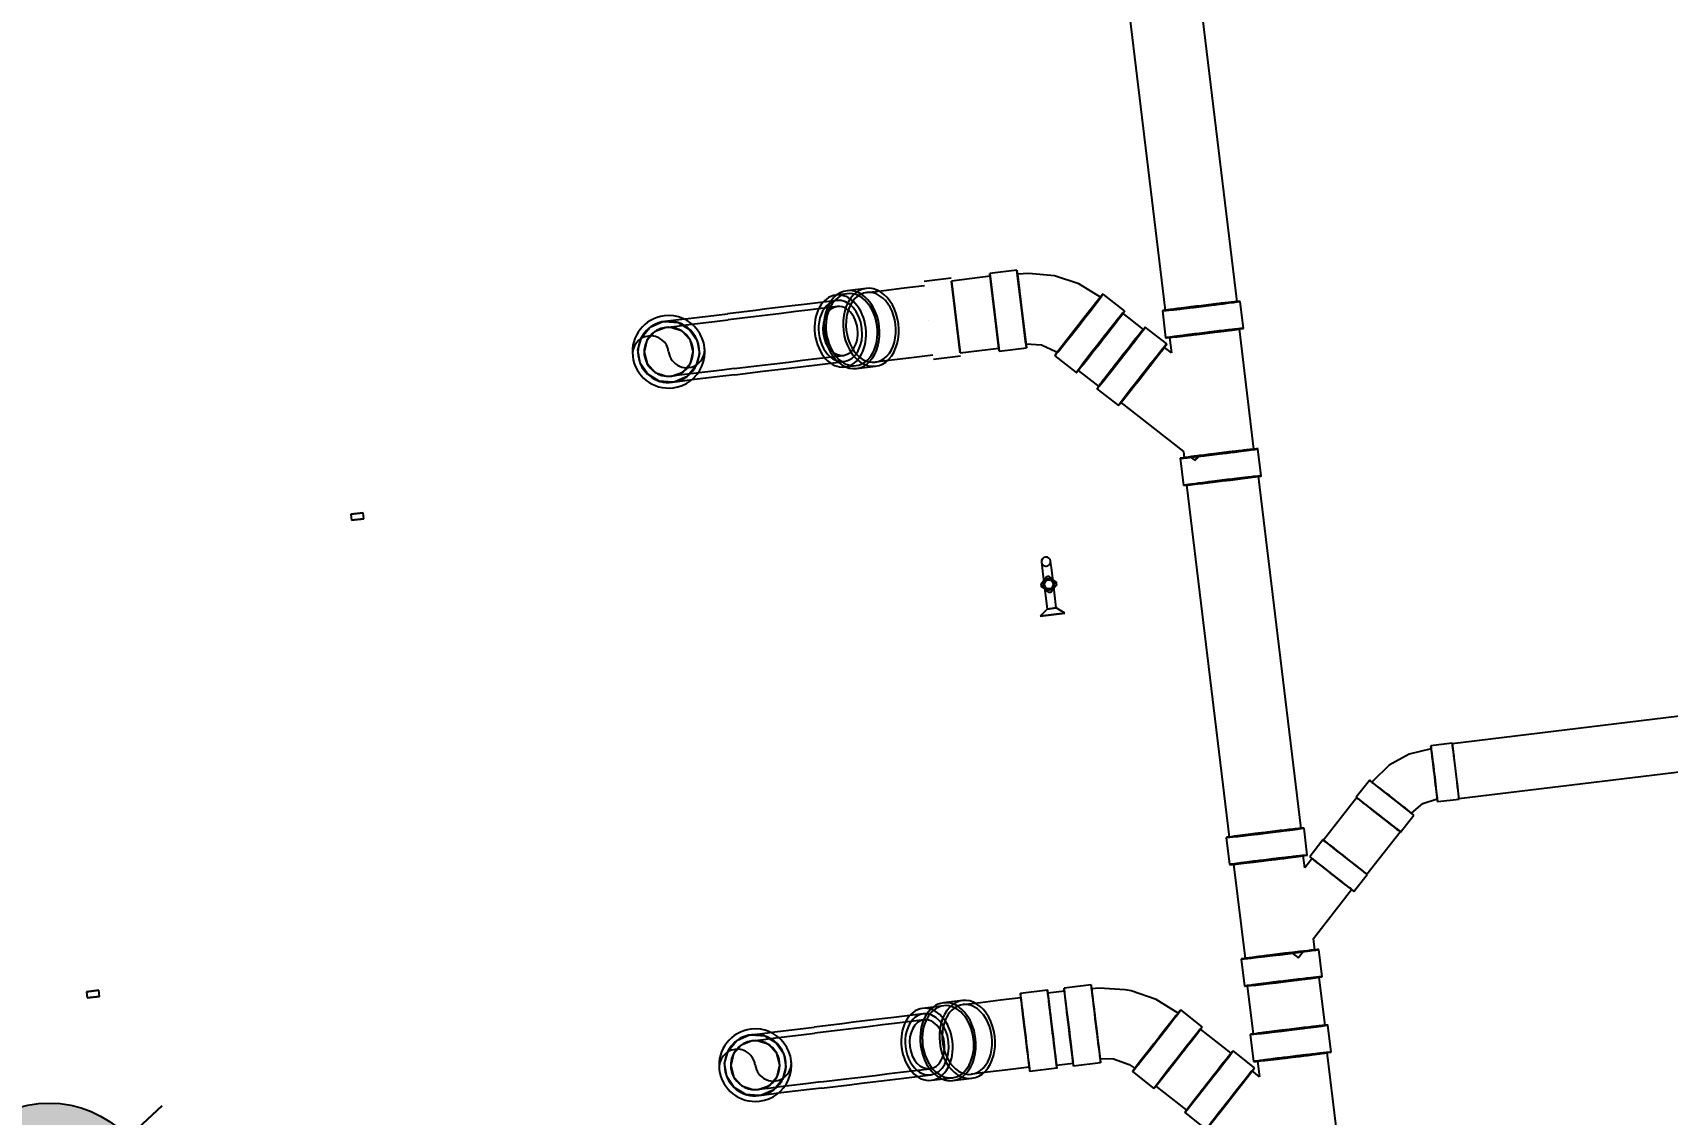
# Model space of a CAD drawing. Header units: inches. Extents: x 400392 to 401495, y 4543971 to 4544133.
# Drawn here: x 400463.047 to 400465.709, y 4544093.735 to 4544095.496 of the extents above; entities that cross this region are included whole.
import ezdxf

# ---------------------------------------------------------------- set-up
doc = ezdxf.new("R2010")
doc.units = ezdxf.units.IN
doc.header["$MEASUREMENT"] = 0
doc.linetypes.add('CONTINU', pattern=[0])
doc.layers.add('A-DETL-GENF', color=92, linetype='Continuous', lineweight=9)
for name, color, linetype in [('kolon tarama prota', 252, 'Continuous'), ('st-s_level (kot)', 6, 'Continuous'), ('st-s_levelmark (kot işareti)', 4, 'Continuous')]:
    doc.layers.add(name, color=color, linetype=linetype)
doc.styles.add('OLCU', font='romanstw.shx')

# ---------------------------------------------------------------- blocks, each defined once
blk = doc.blocks.new('+24.06 mekanik')
at = {"layer": 'kolon tarama prota', "color": 253}
for p, q in [((5374.8, 169290.1), (5374.8, 167488.6)), ((5464.8, 167488.6), (5464.8, 169290.1)), ((5374, 167488.6), (5374, 167453.6)), ((5465.6, 167453.6), (5465.6, 167488.6)), ((5507.4, 167387.7), (5482.6, 167412.4)), ((5569, 167324.9), (5506.8, 167387.1)), ((5417.9, 167347.6), (5442.6, 167322.9)), ((5443.2, 167323.5), (5505.4, 167261.3)), ((5594.3, 167300.7), (5569.6, 167325.5)), ((5662.4, 167225.8), (5590.9, 167297.3)), ((5504.8, 167260.7), (5529.5, 167236)), ((4662.6, 167232.4), (4618.2, 167232.4)), ((4904.5, 167232.4), (4860.1, 167232.4)), ((5526.5, 167232.4), (5482.1, 167232.4)), ((5533, 167239.4), (5546.5, 167225.8)), ((5725.9, 167232.4), (5681.4, 167232.4)), ((5849.6, 167232.4), (5805.2, 167232.4)), ((4618.2, 167227.7), (3736.5, 167227.7)), ((4860.1, 167225.8), (4662.6, 167225.8)), ((5482.1, 167227.7), (4904.5, 167227.7)), ((5546.5, 167225.8), (5526.5, 167225.8)), ((5681.4, 167225.8), (5662.4, 167225.8)), ((5690.5, 167197.6), (5681.5, 167206.7)), ((5805.2, 167227.7), (5725.9, 167227.7)), ((6047.1, 167225.8), (5849.6, 167225.8)), ((5681.2, 167188.5), (5681.7, 167188.5)), ((4860.4, 167134.8), (4859.8, 167134.6)), ((4860.1, 167121.8), (4866.5, 167128.3)), ((3736.5, 167109.7), (4618.2, 167109.7)), ((4618.2, 167104.9), (4662.6, 167104.9)), ((4672.7, 167105.4), (4641.3, 167074)), ((4662.6, 167111.5), (4688.2, 167111.5)), ((4688.2, 167111.5), (4677.4, 167100.7)), ((4758.2, 167019.9), (4849.8, 167111.5)), ((4849.8, 167111.5), (4860.1, 167111.5)), ((4860.1, 167104.9), (4904.5, 167104.9)), ((4904.5, 167109.7), (5482.1, 167109.7)), ((5482.1, 167104.9), (5526.5, 167104.9)), ((5526.5, 167111.5), (5681.4, 167111.5)), ((5681.4, 167104.9), (5725.9, 167104.9)), ((5725.9, 167109.7), (5805.2, 167109.7)), ((5805.2, 167104.9), (5849.6, 167104.9)), ((5859.7, 167105.4), (5828.3, 167074)), ((5849.6, 167111.5), (5875.2, 167111.5)), ((5875.2, 167111.6), (5864.4, 167100.7)), ((4644.6, 167070.6), (4614.5, 167040.4)), ((5831.7, 167070.6), (5786.6, 167025.5)), ((4611.1, 167043.8), (4579.7, 167012.4)), ((5783.2, 167028.9), (5751.8, 166997.4)), ((4731.4, 166983.8), (4762.9, 167015.2)), ((5918.5, 166983.8), (5949.9, 167015.2)), ((4697.9, 166957), (4728.1, 166987.2)), ((5870, 166942.1), (5915.1, 166987.2)), ((4669.8, 166922.2), (4701.3, 166953.6)), ((5842, 166907.3), (5873.4, 166938.7)), ((5087.6, 166887.7), (5077.6, 166875.2)), ((5087.6, 166847.7), (5087.6, 166887.7)), ((5087.6, 166887.7), (5087.6, 166847.7)), ((4523.9, 166877.8), (4523.9, 166833.4)), ((4523.9, 166877.8), (4651.4, 166877.8)), ((4651.4, 166877.8), (4523.9, 166877.8)), ((4530.5, 166877.8), (4644.8, 166877.8)), ((4644.8, 166877.8), (4530.5, 166877.8)), ((4651.4, 166833.4), (4651.4, 166877.8)), ((5038.1, 166875.2), (5015.8, 166875.2)), ((5015.8, 166860.2), (5038.1, 166860.2)), ((5077.6, 166875.2), (5038.1, 166875.2)), ((5038.1, 166860.2), (5077.6, 166860.2)), ((5077.6, 166860.2), (5077.6, 166875.2)), ((5077.6, 166875.2), (5077.6, 166860.2)), ((5077.6, 166875.2), (5077.6, 166860.2)), ((5077.6, 166860.2), (5077.6, 166875.2)), ((5077.6, 166860.2), (5087.6, 166847.7)), ((5814.7, 166857.5), (5817.9, 166879.3)), ((4523.9, 166833.4), (4651.4, 166833.4)), ((4651.4, 166833.4), (4523.9, 166833.4)), ((4528.7, 166833.4), (4528.7, 166769.9)), ((4587.7, 166833.4), (4528.7, 166833.4)), ((4528.7, 166833.4), (4587.7, 166833.4)), ((4646.7, 166833.4), (4587.7, 166833.4)), ((4587.7, 166833.4), (4646.7, 166833.4)), ((4646.7, 166769.9), (4646.7, 166833.4)), ((5693.8, 166857.5), (5693.8, 166813)), ((5821.3, 166813), (5821.3, 166857.5)), ((5698.6, 166813), (5698.6, 166785.8)), ((5816.6, 166785.8), (5816.6, 166813)), ((5693.8, 166785.8), (5693.8, 166741.4)), ((5821.3, 166741.4), (5821.3, 166785.8)), ((4523.9, 166769.9), (4523.9, 166725.4)), ((4587.7, 166769.9), (4528.7, 166769.9)), ((4528.7, 166769.9), (4587.7, 166769.9)), ((4646.7, 166769.9), (4587.7, 166769.9)), ((4587.7, 166769.9), (4646.7, 166769.9)), ((4587.7, 166769.9), (4587.7, 166769.9)), ((4587.7, 166769.9), (4587.7, 166769.9)), ((4651.4, 166725.4), (4651.4, 166769.9)), ((4587.7, 166725.4), (4587.7, 166725.4)), ((4587.7, 166725.4), (4587.7, 166725.4)), ((4587.7, 166725.4), (4587.7, 166725.4)), ((4587.7, 166725.4), (4587.7, 166725.4)), ((5693.8, 166646.5), (5693.8, 166615.1)), ((5821.3, 166615.1), (5821.3, 166646.5)), ((4523.9, 166630.6), (4523.9, 166599.1)), ((4651.4, 166599.1), (4651.4, 166630.6)), ((4528.7, 166599), (4528.7, 166580.4)), ((4646.7, 166580.6), (4646.7, 166599.2)), ((5698.6, 166615), (5698.6, 166580.5)), ((5816.6, 166580.5), (5816.6, 166615.1)), ((4537.6, 166580.5), (4537.6, 166532.1)), ((4547.6, 166580.5), (4547.6, 166532.1)), ((4627.6, 166532.1), (4627.6, 166580.5)), ((4637.6, 166532.1), (4637.6, 166580.5)), ((5707.6, 166580.5), (5707.6, 166532.1)), ((5717.6, 166580.5), (5717.6, 166532.1)), ((5797.6, 166532.1), (5797.6, 166580.5)), ((5807.6, 166532.1), (5807.6, 166580.5)), ((4537.6, 166447.2), (4537.6, 166401.3)), ((4547.6, 166447.2), (4547.6, 166401.3)), ((4627.6, 166401.3), (4627.6, 166447.2)), ((4637.6, 166401.3), (4637.6, 166447.2)), ((5707.6, 166447.2), (5707.6, 166401.3)), ((5717.6, 166447.2), (5717.6, 166401.3)), ((5797.6, 166401.3), (5797.6, 166447.2)), ((5807.6, 166401.3), (5807.6, 166447.2)), ((4797.6, 165773.2), (4787.6, 165773.2)), ((4787.6, 165773.2), (4787.6, 165753.2)), ((4787.6, 165753.2), (4787.6, 165773.2)), ((4797.6, 165773.2), (4797.6, 165753.2)), ((4797.6, 165753.2), (4797.6, 165773.2)), ((4787.6, 165753.2), (4797.6, 165753.2)), ((5517.6, 165252.2), (5507.6, 165252.2)), ((5507.6, 165232.2), (5507.6, 165252.2)), ((5507.6, 165252.2), (5507.6, 165232.2)), ((5517.6, 165232.2), (5517.6, 165252.2)), ((5517.6, 165252.2), (5517.6, 165232.2)), ((5507.6, 165232.2), (5517.6, 165232.2))]:
    blk.add_line(p, q, dxfattribs=at)
at = {"layer": 'kolon tarama prota', "color": 253, "flags": 128}
for points in [[(5378.8, 167453.6), (5383.5, 167416.8), (5397.4, 167382.5), (5419.6, 167352.8), (5421.3, 167351.1)], [(5479.2, 167409), (5465.6, 167429.2), (5460.7, 167453.1), (5460.7, 167453.6)], [(4584.3, 167007.7), (4558.4, 166975), (4540.4, 166937.3), (4531.5, 166896.6), (4530.5, 166877.8)], [(5756.5, 166992.8), (5729.9, 166959.5), (5711.3, 166921.1), (5708.2, 166911.6)], [(4644.8, 166877.8), (4649.5, 166902.9), (4663, 166924.6), (4665.2, 166926.9)], [(5708.2, 166911.6), (5700.8, 166869.6), (5700.4, 166857.5)], [(5817.9, 166879.3), (5829.9, 166903.4), (5837.3, 166912)], [(5015.8, 166875.2), (5005, 166875.2), (5000.8, 166875.2)], [(5000.8, 166860.2), (5005.3, 166860.2), (5015.8, 166860.2)], [(4530.5, 166630.6), (4530.5, 166658.9), (4530.5, 166691.9), (4530.5, 166725.4)], [(4644.8, 166725.4), (4644.8, 166690.1), (4644.8, 166657.3), (4644.8, 166630.6)], [(5700.4, 166646.5), (5700.4, 166675), (5700.4, 166708.1), (5700.4, 166741.4)], [(5814.7, 166741.4), (5814.7, 166705.9), (5814.7, 166672.9), (5814.7, 166646.5)], [(4537.6, 166532.1), (4537.6, 166512.3), (4537.6, 166489), (4537.6, 166465.8), (4537.6, 166447.2)], [(4547.6, 166532.1), (4547.6, 166512.3), (4547.6, 166489), (4547.6, 166465.8), (4547.6, 166447.2)], [(4627.6, 166447.2), (4627.6, 166467), (4627.6, 166490.4), (4627.6, 166513.6), (4627.6, 166532.1)], [(4637.6, 166447.2), (4637.6, 166467), (4637.6, 166490.4), (4637.6, 166513.6), (4637.6, 166532.1)], [(5707.6, 166532.1), (5707.6, 166512.3), (5707.6, 166489), (5707.6, 166465.8), (5707.6, 166447.2)], [(5717.6, 166532.1), (5717.6, 166512.3), (5717.6, 166489), (5717.6, 166465.8), (5717.6, 166447.2)], [(5797.6, 166447.2), (5797.6, 166467), (5797.6, 166490.4), (5797.6, 166513.6), (5797.6, 166532.1)], [(5807.6, 166447.2), (5807.6, 166467), (5807.6, 166490.4), (5807.6, 166513.6), (5807.6, 166532.1)], [(4537.6, 166298.8), (4537.6, 166303.5), (4537.6, 166316.9), (4537.6, 166336.8), (4537.6, 166360.2), (4537.6, 166383.4), (4537.6, 166401.3)], [(4547.6, 166298.8), (4547.6, 166303.5), (4547.6, 166316.9), (4547.6, 166336.8), (4547.6, 166360.2), (4547.6, 166383.4), (4547.6, 166401.3)], [(4627.6, 166401.3), (4627.6, 166381.5), (4627.6, 166358.1), (4627.6, 166334.9), (4627.6, 166315.4), (4627.6, 166302.8), (4627.6, 166298.8)], [(4637.6, 166401.3), (4637.6, 166381.5), (4637.6, 166358.1), (4637.6, 166334.9), (4637.6, 166315.4), (4637.6, 166302.8), (4637.6, 166298.8)], [(5707.6, 166298.8), (5707.6, 166303.5), (5707.6, 166316.9), (5707.6, 166336.8), (5707.6, 166360.2), (5707.6, 166383.4), (5707.6, 166401.3)], [(5717.6, 166298.8), (5717.6, 166303.5), (5717.6, 166316.9), (5717.6, 166336.8), (5717.6, 166360.2), (5717.6, 166383.4), (5717.6, 166401.3)], [(5797.6, 166401.3), (5797.6, 166381.5), (5797.6, 166358.1), (5797.6, 166334.9), (5797.6, 166315.4), (5797.6, 166302.8), (5797.6, 166298.8)], [(5807.6, 166401.3), (5807.6, 166381.5), (5807.6, 166358.1), (5807.6, 166334.9), (5807.6, 166315.4), (5807.6, 166302.8), (5807.6, 166298.8)], [(4537.6, 166298.8), (4542.3, 166320), (4555.5, 166337.1), (4574.7, 166347.1), (4596.3, 166348.1), (4616.3, 166339.8), (4630.9, 166323.8), (4637.4, 166303.1), (4637.6, 166298.8)], [(4627.6, 166298.8), (4623, 166317.6), (4610, 166332), (4591.9, 166338.6), (4572.7, 166336), (4557.1, 166324.7), (4548.5, 166307.3), (4547.6, 166298.8)], [(5707.6, 166298.8), (5712.3, 166320), (5725.5, 166337.1), (5744.7, 166347.1), (5766.3, 166348.1), (5786.3, 166339.8), (5800.9, 166323.8), (5807.4, 166303.1), (5807.6, 166298.8)], [(5797.6, 166298.8), (5793, 166317.6), (5780, 166332), (5761.9, 166338.6), (5742.7, 166336), (5727.1, 166324.7), (5718.5, 166307.3), (5717.6, 166298.8)], [(4637.6, 166298.8), (4632.9, 166277.7), (4619.8, 166260.5), (4600.5, 166250.5), (4578.9, 166249.6), (4558.9, 166257.9), (4544.3, 166273.9), (4537.8, 166294.5), (4537.6, 166298.8)], [(4547.6, 166298.8), (4552.3, 166280.1), (4565.2, 166265.7), (4583.4, 166259.1), (4602.5, 166261.7), (4618.2, 166273), (4626.7, 166290.3), (4627.6, 166298.8)], [(5807.6, 166298.8), (5802.9, 166277.7), (5789.8, 166260.5), (5770.5, 166250.5), (5748.9, 166249.6), (5728.9, 166257.9), (5714.3, 166273.9), (5707.8, 166294.5), (5707.6, 166298.8)], [(5717.6, 166298.8), (5722.3, 166280.1), (5735.2, 166265.7), (5753.4, 166259.1), (5772.5, 166261.7), (5788.2, 166273), (5796.7, 166290.3), (5797.6, 166298.8)]]:
    blk.add_lwpolyline(points, dxfattribs=at)
at = {"layer": 'kolon tarama prota', "color": 253}
for centre, radius, start, end in [((5000.8, 166867.7), 7.5, 90, 270), ((5000.8, 166867.7), 7.5, 270, 90), ((5038.1, 166867.7), 12.8, 170.2428, 180), ((5038.1, 166867.7), 12.8, 180, 189.7572), ((5038.1, 166867.7), 9.09, 0, 180), ((5038.1, 166867.7), 9.09, 180, 0), ((5038.1, 166867.7), 7.5, 90, 180), ((5038.1, 166867.7), 7.5, 180, 270), ((5038.1, 166867.7), 12.8, 80.2428, 99.7572), ((5038.1, 166867.7), 7.5, 0, 90), ((5038.1, 166867.7), 7.5, 270, 0), ((5038.1, 166867.7), 12.8, 0, 9.7572), ((5038.1, 166867.7), 12.8, 350.2428, 0), ((5038.1, 166867.7), 12.8, 260.2428, 279.7572), ((4587.6, 166298.8), 59, 0, 180), ((4587.6, 166328.3), 29.5, 270, 90), ((5757.6, 166298.8), 59, 0, 180), ((5757.6, 166328.3), 29.5, 270, 90), ((4587.6, 166298.8), 50, 359.9992, 179.9992), ((4587.6, 166298.8), 50, 359.9992, 179.9992), ((4587.6, 166298.8), 50, 0, 180), ((4587.6, 166298.8), 40, 359.9992, 179.9992), ((4587.6, 166298.8), 40, 359.9992, 179.9992), ((4587.6, 166298.8), 40, 0, 180), ((5757.6, 166298.8), 50, 359.9992, 179.9992), ((5757.6, 166298.8), 50, 359.9992, 179.9992), ((5757.6, 166298.8), 50, 0, 180), ((5757.6, 166298.8), 40, 359.9992, 179.9992), ((5757.6, 166298.8), 40, 359.9992, 179.9992), ((5757.6, 166298.8), 40, 0, 180), ((4587.6, 166298.8), 59, 180, 0), ((4587.6, 166298.8), 50, 179.9992, 359.9992), ((4587.6, 166298.8), 50, 179.9992, 359.9992), ((4587.6, 166298.8), 50, 180, 0), ((4587.6, 166298.8), 40, 179.9992, 359.9992), ((4587.6, 166298.8), 40, 179.9992, 359.9992), ((4587.6, 166298.8), 40, 180, 0), ((4587.6, 166269.3), 29.5, 90, 270), ((5757.6, 166298.8), 59, 180, 0), ((5757.6, 166298.8), 50, 179.9992, 359.9992), ((5757.6, 166298.8), 50, 179.9992, 359.9992), ((5757.6, 166298.8), 50, 180, 0), ((5757.6, 166298.8), 40, 179.9992, 359.9992), ((5757.6, 166298.8), 40, 179.9992, 359.9992), ((5757.6, 166298.8), 40, 180, 0), ((5757.6, 166269.3), 29.5, 90, 270)]:
    blk.add_arc(centre, radius, start, end, dxfattribs=at)
for centre, major_axis, ratio, start_param, end_param in [((5419.8, 167488.6), (45.8, 0), 0.01, 6.283185, 9.424777), ((5419.8, 167488.6), (-45.8, 0), 0.01, 6.283185, 9.424777), ((5419.8, 167488.6), (45, 0), 0.01, 1.570796, 3.141593), ((5419.8, 167488.6), (45, 0), 0.01, 3.141593, 4.712389), ((5419.8, 167488.6), (45, 0), 0.01, 0, 1.570796), ((5419.8, 167488.6), (45, 0), 0.01, 4.712389, 6.283185), ((5419.8, 167453.6), (-45.8, 0), 0.01, 3.141592, 6.283185), ((5419.8, 167453.6), (45.8, 0), 0.01, 3.141592, 6.283185), ((5419.8, 167453.6), (41, 0), 0.01, 6.283185, 9.424777), ((5419.8, 167453.6), (41, 0), 0.01, 3.141592, 6.283185), ((5450.2, 167380), (32.4, 32.4), 0.007071, 6.276114, 9.417707), ((5450.2, 167380), (32.4, 32.4), 0.007071, 3.134522, 6.276114), ((5450.2, 167380), (29, 29), 0.007071, 6.276114, 9.417707), ((5450.2, 167380), (29, 29), 0.007071, 3.134522, 6.276114), ((5475, 167355.3), (32.4, 32.4), 0.007071, 6.276114, 9.417707), ((5475, 167355.3), (32.4, 32.4), 0.007071, 3.134522, 6.276114), ((5475, 167355.3), (31.8, 31.8), 0.007071, 0, 1.570796), ((5475, 167355.3), (31.8, 31.8), 0.007071, 4.712389, 6.283185), ((5475, 167355.3), (31.8, 31.8), 0.007071, 1.570796, 3.141593), ((5475, 167355.3), (31.8, 31.8), 0.007071, 3.141593, 4.712389), ((5537.2, 167293.1), (32.4, 32.4), 0.007071, 0.007071, 3.148664), ((5537.2, 167293.1), (32.4, 32.4), 0.007071, 3.148664, 6.290256), ((5537.2, 167293.1), (31.8, 31.8), 0.007071, 0, 1.570796), ((5537.2, 167293.1), (31.8, 31.8), 0.007071, 4.712389, 6.283185), ((5537.2, 167293.1), (31.8, 31.8), 0.007071, 1.570796, 3.141593), ((5537.2, 167293.1), (31.8, 31.8), 0.007071, 3.141593, 4.712389), ((5561.9, 167268.3), (32.4, 32.4), 0.007071, 0.007071, 3.148664), ((5561.9, 167268.3), (32.4, 32.4), 0.007071, 3.148664, 6.290256), ((5561.9, 167268.3), (29, 29), 0.007071, 0.007071, 3.148664), ((5561.9, 167268.3), (29, 29), 0.007071, 3.148664, 6.290256), ((4618.2, 167168.7), (0, 63.8), 0.01, 0.004107, 3.1457), ((4618.2, 167168.7), (0, 63.8), 0.01, 3.1457, 6.287292), ((4662.6, 167168.7), (0, 63.8), 0.01, 0.004107, 3.1457), ((4662.6, 167168.7), (0, 63.8), 0.01, 3.1457, 6.287292), ((4860.1, 167168.7), (0, 63.8), 0.01, 0.004107, 3.1457), ((4860.1, 167168.7), (0, 63.8), 0.01, 3.1457, 6.287292), ((4904.5, 167168.7), (0, 63.8), 0.01, 0.004107, 3.1457), ((4904.5, 167168.7), (0, 63.8), 0.01, 3.1457, 6.287292), ((5482.1, 167168.7), (0, 63.8), 0.01, 0, 3.141593), ((5482.1, 167168.7), (0, 63.8), 0.01, 3.141593, 6.283185), ((5526.5, 167168.7), (0, 63.8), 0.01, 0, 3.141593), ((5526.5, 167168.7), (0, 63.8), 0.01, 3.141593, 6.283185), ((5681.4, 167168.7), (0, 63.8), 0.01, 0, 3.141593), ((5681.4, 167168.7), (0, 63.8), 0.01, 3.141593, 6.283185), ((5725.9, 167168.7), (0, 63.8), 0.01, 0, 3.141593), ((5725.9, 167168.7), (0, 63.8), 0.01, 3.141593, 6.283185), ((5805.2, 167168.7), (0, 63.8), 0.01, 0, 3.141593), ((5805.2, 167168.7), (0, 63.8), 0.01, 3.141593, 6.283185), ((5849.6, 167168.7), (0, 63.8), 0.01, 0, 3.141593), ((5849.6, 167168.7), (0, 63.8), 0.01, 3.141593, 6.283185), ((4618.2, 167168.7), (0, 59), 0.01, 0, 1.570796), ((4618.2, 167168.7), (0, 59), 0.01, 4.712389, 6.283185), ((4662.6, 167168.7), (0, 57.1), 0.01, 0.004107, 3.1457), ((4662.6, 167168.7), (0, 57.1), 0.01, 3.1457, 6.287292), ((4860.1, 167168.7), (0, 57.2), 0.01, 0.004107, 3.1457), ((4860.1, 167168.7), (0, 57.2), 0.01, 3.1457, 6.287292), ((4904.5, 167168.7), (0, 59), 0.01, 0, 1.570796), ((4904.5, 167168.7), (0, 59), 0.01, 4.712389, 6.283185), ((5482.1, 167168.7), (0, 59), 0.01, 0, 1.570796), ((5482.1, 167168.7), (0, 59), 0.01, 4.712389, 6.283185), ((5526.5, 167168.7), (0, 57.1), 0.01, 0, 3.141593), ((5526.5, 167168.7), (0, 57.1), 0.01, 3.141593, 6.283185), ((5681.4, 167168.7), (0, 57.2), 0.01, 0, 3.141593), ((5681.4, 167168.7), (0, 57.1), 0.01, 3.141593, 6.283185), ((5725.9, 167168.7), (0, 59), 0.01, 0, 1.570796), ((5725.9, 167168.7), (0, 59), 0.01, 4.712389, 6.283185), ((5805.2, 167168.7), (0, 59), 0.01, 0, 1.570796), ((5805.2, 167168.7), (0, 59), 0.01, 4.712389, 6.283185), ((5849.6, 167168.7), (0, 57.2), 0.01, 0, 3.141593), ((5849.6, 167168.7), (0, 57.1), 0.01, 3.141593, 6.283185), ((5661.6, 167168.7), (29, 29), 0.007071, 0.007071, 0.821721), ((5661.6, 167168.7), (29, 29), 0.007071, 5.475606, 6.290256), ((4618.2, 167168.7), (0, 59), 0.01, 1.570796, 3.141593), ((4618.2, 167168.7), (0, 59), 0.01, 3.141593, 4.712389), ((4904.5, 167168.7), (0, 59), 0.01, 1.570796, 3.141593), ((4904.5, 167168.7), (0, 59), 0.01, 3.141593, 4.712389), ((5482.1, 167168.7), (0, 59), 0.01, 1.570796, 3.141593), ((5482.1, 167168.7), (0, 59), 0.01, 3.141593, 4.712389), ((5725.9, 167168.7), (0, 59), 0.01, 1.570796, 3.141593), ((5725.9, 167168.7), (0, 59), 0.01, 3.141593, 4.712389), ((5805.2, 167168.7), (0, 59), 0.01, 1.570796, 3.141593), ((5805.2, 167168.7), (0, 59), 0.01, 3.141593, 4.712389), ((4826.1, 167168.7), (-40.4, 40.4), 0.009975, 2.56523, 3.137426), ((4826.1, 167168.7), (-40.4, 40.4), 0.009975, 3.137426, 3.709622), ((4717.8, 167060.3), (-45.1, 45.1), 0.009975, 6.279018, 9.420611), ((4717.8, 167060.3), (-45.1, 45.1), 0.009975, 3.137426, 6.279018), ((4717.8, 167060.3), (-40.4, 40.4), 0.009975, 6.279018, 9.420611), ((4717.8, 167060.3), (-40.4, 40.4), 0.009975, 3.137426, 6.279018), ((5904.8, 167060.3), (-45.1, 45.1), 0.007071, 6.276114, 9.417707), ((5904.8, 167060.3), (-45.1, 45.1), 0.007071, 3.134522, 6.276114), ((5904.8, 167060.3), (-40.4, 40.4), 0.007071, 6.276114, 9.417707), ((5904.8, 167060.3), (-40.4, 40.4), 0.007071, 3.134522, 6.276114), ((4686.4, 167028.9), (-45.1, 45.1), 0.009975, 6.279018, 9.420611), ((4686.4, 167028.9), (-45.1, 45.1), 0.009975, 3.137426, 6.279018), ((4686.4, 167028.9), (-41.7, 41.7), 0.009975, 4.712389, 6.283185), ((5873.4, 167028.9), (-45.1, 45.1), 0.007071, 6.276114, 9.417707), ((5873.4, 167028.9), (-45.1, 45.1), 0.007071, 3.134522, 6.276114), ((4686.4, 167028.9), (-41.7, 41.7), 0.009975, 0, 1.570796), ((5873.4, 167028.9), (-41.7, 41.7), 0.007071, 0, 1.570796), ((5873.4, 167028.9), (-41.7, 41.7), 0.007071, 4.712389, 6.283185), ((4656.2, 166998.7), (-45.1, 45.1), 0.009975, 6.273211, 9.414803), ((4656.2, 166998.7), (-45.1, 45.1), 0.009975, 3.131618, 6.273211), ((4656.2, 166998.7), (-41.7, 41.7), 0.009975, 0, 1.570796), ((4656.2, 166998.7), (-41.7, 41.7), 0.009975, 4.712389, 6.283185), ((4686.4, 167028.9), (-41.7, 41.7), 0.009975, 1.570796, 3.141593), ((4686.4, 167028.9), (-41.7, 41.7), 0.009975, 3.141593, 4.712389), ((5828.3, 166983.8), (-45.1, 45.1), 0.007071, 3.145445, 6.287038), ((5828.3, 166983.8), (-45.1, 45.1), 0.007071, 0.003852, 3.145445), ((5828.3, 166983.8), (-41.7, 41.7), 0.007071, 0, 1.570796), ((5828.3, 166983.8), (-41.7, 41.7), 0.007071, 4.712389, 6.283185), ((5873.4, 167028.9), (-41.7, 41.7), 0.007071, 1.570796, 3.141593), ((5873.4, 167028.9), (-41.7, 41.7), 0.007071, 3.141593, 4.712389), ((4624.7, 166967.3), (-45.1, 45.1), 0.009975, 6.273211, 9.414803), ((4624.7, 166967.3), (-45.1, 45.1), 0.009975, 3.131618, 6.273211), ((4624.7, 166967.3), (-40.4, 40.4), 0.009975, 6.273211, 9.414803), ((4624.7, 166967.3), (-40.4, 40.4), 0.009975, 3.131618, 6.273211), ((4656.2, 166998.7), (-41.7, 41.7), 0.009975, 1.570796, 3.141593), ((4656.2, 166998.7), (-41.7, 41.7), 0.009975, 3.141593, 4.712389), ((5796.9, 166952.4), (-45.1, 45.1), 0.007071, 0.003852, 3.145445), ((5796.9, 166952.4), (-45.1, 45.1), 0.007071, 3.145445, 6.287038), ((5796.9, 166952.4), (-40.4, 40.4), 0.007071, 0.003852, 3.145445), ((5796.9, 166952.4), (-40.4, 40.4), 0.007071, 3.145445, 6.287038), ((5828.3, 166983.8), (-41.7, 41.7), 0.007071, 1.570796, 3.141593), ((5828.3, 166983.8), (-41.7, 41.7), 0.007071, 3.141593, 4.712389), ((5757.6, 166857.5), (-63.8, 0), 0.007724, 3.139317, 6.28091), ((5757.6, 166857.5), (-57.1, 0), 0.007724, 3.139317, 6.28091), ((5757.6, 166857.5), (-63.8, 0), 0.007724, 6.28091, 9.422503), ((5757.6, 166857.5), (-57.1, 0), 0.007724, 6.28091, 9.422503), ((5757.6, 166813), (-63.8, 0), 0.007724, 6.28091, 9.422503), ((5757.6, 166813), (-63.8, 0), 0.007724, 3.139317, 6.28091), ((5757.6, 166813), (-59, 0), 0.007724, 4.712389, 6.283185), ((5757.6, 166813), (-59, 0), 0.007724, 0, 1.570796), ((5757.6, 166813), (-59, 0), 0.007724, 3.141593, 4.712389), ((5757.6, 166813), (-59, 0), 0.007724, 1.570796, 3.141593), ((5757.6, 166785.8), (-63.8, 0), 0.007724, 4.712374, 7.853966), ((5757.6, 166785.8), (-59, 0), 0.007724, 4.712389, 6.283185), ((5757.6, 166785.8), (-59, 0), 0.007724, 0, 1.570796), ((5757.6, 166785.8), (-59, 0), 0.007724, 3.141593, 4.712389), ((5757.6, 166785.8), (-63.8, 0), 0.007724, 1.570781, 4.712374), ((5757.6, 166785.8), (-59, 0), 0.007724, 1.570796, 3.141593), ((5757.6, 166741.4), (-63.8, 0), 0.007724, 4.712374, 7.853966), ((5757.6, 166741.4), (-57.1, 0), 0.007724, 4.712374, 7.853966), ((5757.6, 166741.4), (-57.1, 0), 0.007724, 1.570781, 4.712374), ((5757.6, 166741.4), (-63.8, 0), 0.007724, 1.570781, 4.712374), ((4587.7, 166630.6), (63.8, 0), 0.707107, 1.570796, 4.712389), ((4587.7, 166630.6), (63.8, 0), 0.707107, 4.712389, 7.853982), ((5757.6, 166646.5), (-63.8, 0), 0.707107, 4.712367, 7.85396), ((5757.6, 166646.5), (57.1, 0), 0.707107, 1.570775, 4.712367), ((5757.6, 166646.5), (63.8, 0), 0.707107, 4.712367, 7.85396), ((5757.6, 166646.5), (57.2, 0), 0.707107, 4.712367, 7.85396), ((4587.7, 166630.6), (57.1, 0), 0.707107, 1.570796, 4.712389), ((4587.7, 166630.6), (57.2, 0), 0.707107, 4.712389, 7.853982), ((5757.6, 166615.1), (63.8, 0), 0.707107, 1.570775, 4.712367), ((5757.6, 166615.1), (59, 0), 0.707107, 1.570796, 3.141593), ((5757.6, 166615.1), (63.8, 0), 0.707107, 4.712367, 7.85396), ((5757.6, 166615.1), (59, 0), 0.707107, 0, 1.570796), ((4587.7, 166599.1), (63.8, 0), 0.707107, 1.570796, 4.712389), ((4587.7, 166599.1), (59, 0.1), 0.707106, 1.570796, 3.141593), ((4587.7, 166580.5), (59, 0.1), 0.707106, 1.570796, 3.141593), ((4587.7, 166599.1), (59, 0.1), 0.707106, 0, 1.570796), ((4587.7, 166580.5), (59, 0.1), 0.707106, 0, 1.570796), ((4587.7, 166599.1), (63.8, 0), 0.707107, 4.712389, 7.853982), ((5757.6, 166580.5), (59, 0), 0.707107, 1.570796, 3.141593), ((5757.6, 166580.5), (59, 0), 0.707107, 0, 1.570796), ((4587.7, 166599.1), (59, 0.1), 0.707106, 3.141593, 4.712389), ((4587.6, 166580.5), (-50, 0), 0.707107, 3.141593, 6.283185), ((4587.6, 166580.5), (40, 0), 0.707107, 0, 3.141593), ((4587.7, 166599.1), (59, 0.1), 0.707106, 4.712389, 6.283185), ((5757.6, 166615.1), (59, 0), 0.707107, 3.141593, 4.712389), ((5757.6, 166580.5), (-50, 0), 0.707107, 3.141593, 6.283185), ((5757.6, 166580.5), (40, 0), 0.707107, 0, 3.141593), ((5757.6, 166615.1), (59, 0), 0.707107, 4.712389, 6.283185), ((4587.7, 166580.5), (59, 0.1), 0.707106, 3.141593, 4.712389), ((4587.6, 166580.5), (-50, 0), 0.707107, 0, 3.141593), ((4587.6, 166580.5), (40, 0), 0.707107, 3.141593, 6.283185), ((4587.7, 166580.5), (59, 0.1), 0.707106, 4.712389, 6.283185), ((5757.6, 166580.5), (59, 0), 0.707107, 3.141593, 4.712389), ((5757.6, 166580.5), (-50, 0), 0.707107, 0, 3.141593), ((5757.6, 166580.5), (40, 0), 0.707107, 3.141593, 6.283185), ((5757.6, 166580.5), (59, 0), 0.707107, 4.712389, 6.283185)]:
    blk.add_ellipse(centre, major_axis=major_axis, ratio=ratio, start_param=start_param, end_param=end_param, dxfattribs=at)
for points, knots in [([(5025.4, 166869.9), (5025.7, 166870.1), (5026.1, 166870.4), (5026.6, 166870.8), (5026.9, 166871), (5027.1, 166871.2), (5027.3, 166871.3), (5027.4, 166871.5), (5027.6, 166871.6), (5027.7, 166871.7), (5028, 166871.9), (5028.2, 166872.2), (5028.4, 166872.3), (5028.6, 166872.5), (5028.6, 166872.5), (5028.7, 166872.6), (5028.8, 166872.6), (5028.8, 166872.7), (5029, 166872.8), (5029.2, 166873), (5029.5, 166873.3), (5029.9, 166873.7), (5030.3, 166874.1), (5030.7, 166874.4), (5030.9, 166874.6), (5031, 166874.8), (5031.2, 166874.9), (5031.4, 166875.1), (5031.7, 166875.5), (5032.1, 166875.9), (5032.5, 166876.3), (5032.8, 166876.6), (5033, 166876.8), (5033.1, 166877), (5033.2, 166877.1), (5033.3, 166877.1), (5033.3, 166877.2), (5033.4, 166877.3), (5033.5, 166877.4), (5033.7, 166877.6), (5033.9, 166877.9), (5034.1, 166878.1), (5034.2, 166878.3), (5034.4, 166878.4), (5034.5, 166878.6), (5034.6, 166878.7), (5034.8, 166879), (5035, 166879.2), (5035.4, 166879.7), (5035.7, 166880.1), (5035.9, 166880.4)], [-1, -1, -1, -1, -0.875, -0.84375, -0.8125, -0.78125, -0.765625, -0.75, -0.734375, -0.71875, -0.6875, -0.65625, -0.640625, -0.632812, -0.628906, -0.625, -0.621094, -0.617188, -0.609375, -0.59375, -0.578125, -0.5625, -0.53125, -0.515625, -0.507812, -0.5, -0.492188, -0.484375, -0.46875, -0.4375, -0.421875, -0.40625, -0.390625, -0.382812, -0.378906, -0.375, -0.371094, -0.367188, -0.359375, -0.34375, -0.3125, -0.28125, -0.265625, -0.25, -0.234375, -0.21875, -0.1875, -0.15625, -0.125, 0, 0, 0, 0]), ([(5035.9, 166855.1), (5035.7, 166855.3), (5035.4, 166855.7), (5035, 166856.2), (5034.8, 166856.5), (5034.6, 166856.7), (5034.5, 166856.9), (5034.4, 166857), (5034.2, 166857.2), (5034.1, 166857.3), (5033.9, 166857.6), (5033.7, 166857.8), (5033.5, 166858.1), (5033.4, 166858.2), (5033.3, 166858.2), (5033.3, 166858.3), (5033.2, 166858.4), (5033.1, 166858.4), (5033, 166858.6), (5032.8, 166858.8), (5032.5, 166859.1), (5032.1, 166859.5), (5031.7, 166860), (5031.4, 166860.3), (5031.2, 166860.5), (5031, 166860.7), (5030.9, 166860.8), (5030.7, 166861), (5030.3, 166861.3), (5029.9, 166861.8), (5029.5, 166862.1), (5029.2, 166862.4), (5029, 166862.6), (5028.8, 166862.7), (5028.8, 166862.8), (5028.7, 166862.9), (5028.6, 166862.9), (5028.6, 166863), (5028.4, 166863.1), (5028.2, 166863.3), (5028, 166863.5), (5027.7, 166863.7), (5027.6, 166863.9), (5027.4, 166864), (5027.3, 166864.1), (5027.1, 166864.2), (5026.9, 166864.4), (5026.6, 166864.6), (5026.1, 166865), (5025.7, 166865.3), (5025.4, 166865.5)], [-1, -1, -1, -1, -0.875, -0.84375, -0.8125, -0.78125, -0.765625, -0.75, -0.734375, -0.71875, -0.6875, -0.65625, -0.640625, -0.632812, -0.628906, -0.625, -0.621094, -0.617188, -0.609375, -0.59375, -0.578125, -0.5625, -0.53125, -0.515625, -0.507812, -0.5, -0.492188, -0.484375, -0.46875, -0.4375, -0.421875, -0.40625, -0.390625, -0.382812, -0.378906, -0.375, -0.371094, -0.367188, -0.359375, -0.34375, -0.3125, -0.28125, -0.265625, -0.25, -0.234375, -0.21875, -0.1875, -0.15625, -0.125, 0, 0, 0, 0]), ([(5038.1, 166860.2), (5037.7, 166860.2), (5037, 166860.3), (5036.1, 166860.5), (5035.3, 166860.7), (5034.8, 166861), (5034.4, 166861.2), (5034, 166861.4), (5033.8, 166861.6), (5033.5, 166861.8), (5033.2, 166862.1), (5032.8, 166862.4), (5032.4, 166862.8), (5032.1, 166863.2), (5031.9, 166863.5), (5031.8, 166863.7), (5031.5, 166864.2), (5031.2, 166864.7), (5031, 166865.4), (5030.8, 166866.1), (5030.7, 166866.9), (5030.6, 166867.7), (5030.7, 166868.5), (5030.8, 166869.3), (5031, 166870), (5031.2, 166870.7), (5031.5, 166871.3), (5031.8, 166871.7), (5031.9, 166872), (5032.1, 166872.3), (5032.4, 166872.6), (5032.8, 166873), (5033.2, 166873.4), (5033.5, 166873.6), (5033.8, 166873.8), (5034, 166874), (5034.4, 166874.2), (5034.8, 166874.5), (5035.3, 166874.7), (5036.1, 166875), (5037, 166875.2), (5037.7, 166875.2), (5038.1, 166875.2)], [0, 0, 0, 0, 0.055556, 0.111111, 0.138889, 0.166667, 0.194444, 0.208333, 0.222222, 0.236111, 0.25, 0.277778, 0.305556, 0.319444, 0.333333, 0.347222, 0.361111, 0.388889, 0.416667, 0.444444, 0.472222, 0.5, 0.527778, 0.555556, 0.583333, 0.611111, 0.638889, 0.652778, 0.666667, 0.680556, 0.694444, 0.722222, 0.75, 0.763889, 0.777778, 0.791667, 0.805556, 0.833333, 0.861111, 0.888889, 0.944444, 1, 1, 1, 1]), ([(5038.1, 166875.2), (5038.5, 166875.2), (5039.2, 166875.2), (5040.2, 166875), (5040.9, 166874.7), (5041.4, 166874.5), (5041.9, 166874.2), (5042.2, 166874), (5042.5, 166873.8), (5042.7, 166873.6), (5043, 166873.4), (5043.4, 166873), (5043.8, 166872.6), (5044.1, 166872.3), (5044.3, 166872), (5044.5, 166871.7), (5044.7, 166871.3), (5045, 166870.7), (5045.3, 166870), (5045.5, 166869.3), (5045.6, 166868.5), (5045.6, 166867.7), (5045.6, 166866.9), (5045.5, 166866.1), (5045.3, 166865.4), (5045, 166864.7), (5044.7, 166864.2), (5044.5, 166863.7), (5044.3, 166863.5), (5044.1, 166863.2), (5043.8, 166862.8), (5043.4, 166862.4), (5043, 166862.1), (5042.7, 166861.8), (5042.5, 166861.6), (5042.2, 166861.4), (5041.9, 166861.2), (5041.4, 166861), (5040.9, 166860.7), (5040.2, 166860.5), (5039.2, 166860.3), (5038.5, 166860.2), (5038.1, 166860.2)], [0, 0, 0, 0, 0.055556, 0.111111, 0.138889, 0.166667, 0.194444, 0.208333, 0.222222, 0.236111, 0.25, 0.277778, 0.305556, 0.319444, 0.333333, 0.347222, 0.361111, 0.388889, 0.416667, 0.444444, 0.472222, 0.5, 0.527778, 0.555556, 0.583333, 0.611111, 0.638889, 0.652778, 0.666667, 0.680556, 0.694444, 0.722222, 0.75, 0.763889, 0.777778, 0.791667, 0.805556, 0.833333, 0.861111, 0.888889, 0.944444, 1, 1, 1, 1]), ([(5040.3, 166880.4), (5040.5, 166880.1), (5040.8, 166879.7), (5041.2, 166879.2), (5041.4, 166879), (5041.6, 166878.7), (5041.7, 166878.6), (5041.9, 166878.4), (5042, 166878.3), (5042.1, 166878.1), (5042.3, 166877.9), (5042.5, 166877.6), (5042.7, 166877.4), (5042.8, 166877.3), (5042.9, 166877.2), (5043, 166877.1), (5043, 166877.1), (5043.1, 166877), (5043.2, 166876.8), (5043.4, 166876.6), (5043.7, 166876.3), (5044.1, 166875.9), (5044.5, 166875.5), (5044.8, 166875.1), (5045, 166874.9), (5045.2, 166874.8), (5045.3, 166874.6), (5045.5, 166874.4), (5045.9, 166874.1), (5046.3, 166873.7), (5046.7, 166873.3), (5047, 166873), (5047.2, 166872.8), (5047.4, 166872.7), (5047.5, 166872.6), (5047.5, 166872.6), (5047.6, 166872.5), (5047.7, 166872.5), (5047.8, 166872.3), (5048, 166872.2), (5048.3, 166871.9), (5048.5, 166871.7), (5048.7, 166871.6), (5048.8, 166871.5), (5048.9, 166871.3), (5049.1, 166871.2), (5049.3, 166871), (5049.6, 166870.8), (5050.1, 166870.4), (5050.5, 166870.1), (5050.8, 166869.9)], [-1, -1, -1, -1, -0.875, -0.84375, -0.8125, -0.78125, -0.765625, -0.75, -0.734375, -0.71875, -0.6875, -0.65625, -0.640625, -0.632812, -0.628906, -0.625, -0.621094, -0.617188, -0.609375, -0.59375, -0.578125, -0.5625, -0.53125, -0.515625, -0.507812, -0.5, -0.492188, -0.484375, -0.46875, -0.4375, -0.421875, -0.40625, -0.390625, -0.382812, -0.378906, -0.375, -0.371094, -0.367188, -0.359375, -0.34375, -0.3125, -0.28125, -0.265625, -0.25, -0.234375, -0.21875, -0.1875, -0.15625, -0.125, 0, 0, 0, 0]), ([(5050.8, 166865.5), (5050.5, 166865.3), (5050.1, 166865), (5049.6, 166864.6), (5049.3, 166864.4), (5049.1, 166864.2), (5048.9, 166864.1), (5048.8, 166864), (5048.7, 166863.9), (5048.5, 166863.7), (5048.3, 166863.5), (5048, 166863.3), (5047.8, 166863.1), (5047.7, 166863), (5047.6, 166862.9), (5047.5, 166862.9), (5047.5, 166862.8), (5047.4, 166862.7), (5047.2, 166862.6), (5047, 166862.4), (5046.7, 166862.1), (5046.3, 166861.7), (5045.9, 166861.3), (5045.5, 166861), (5045.3, 166860.8), (5045.2, 166860.7), (5045, 166860.5), (5044.8, 166860.3), (5044.5, 166859.9), (5044.1, 166859.5), (5043.7, 166859.1), (5043.4, 166858.8), (5043.2, 166858.6), (5043.1, 166858.4), (5043, 166858.4), (5043, 166858.3), (5042.9, 166858.2), (5042.8, 166858.2), (5042.7, 166858.1), (5042.5, 166857.8), (5042.3, 166857.6), (5042.1, 166857.3), (5042, 166857.2), (5041.9, 166857), (5041.7, 166856.9), (5041.6, 166856.7), (5041.4, 166856.5), (5041.2, 166856.2), (5040.8, 166855.7), (5040.5, 166855.3), (5040.3, 166855.1)], [-1, -1, -1, -1, -0.875, -0.84375, -0.8125, -0.78125, -0.765625, -0.75, -0.734375, -0.71875, -0.6875, -0.65625, -0.640625, -0.632812, -0.628906, -0.625, -0.621094, -0.617188, -0.609375, -0.59375, -0.578125, -0.5625, -0.53125, -0.515625, -0.507812, -0.5, -0.492188, -0.484375, -0.46875, -0.4375, -0.421875, -0.40625, -0.390625, -0.382812, -0.378906, -0.375, -0.371094, -0.367188, -0.359375, -0.34375, -0.3125, -0.28125, -0.265625, -0.25, -0.234375, -0.21875, -0.1875, -0.15625, -0.125, 0, 0, 0, 0])]:
    blk.add_open_spline(points, degree=3, knots=knots, dxfattribs=at)
for points in [[(5035.9, 166880.4), (5034.4, 166878.3), (5031, 166874.5), (5027.3, 166871.3), (5025.4, 166869.9)], [(5025.4, 166865.5), (5027.5, 166864), (5031.3, 166860.6), (5034.5, 166857), (5035.9, 166855.1)], [(5050.8, 166869.9), (5048.7, 166871.5), (5044.9, 166874.8), (5041.7, 166878.5), (5040.3, 166880.4)], [(5040.3, 166855.1), (5041.8, 166857.1), (5045.2, 166860.9), (5048.9, 166864.1), (5050.8, 166865.5)]]:
    blk.add_open_spline(points, degree=3, dxfattribs=at)
blk = doc.blocks.new('PLAN_KOT')
at = {"layer": 'st-s_levelmark (kot işareti)'}
h = blk.add_hatch(color=256, dxfattribs=at)
h.paths.add_polyline_path([(0, 17.5, 0.414214), (-17.5, 0), (0, 0)])
h.paths.add_polyline_path([(17.5, 0), (0, 0), (0, -17.5, 0.414214)])
for p, q in [((0, 25), (0, -25)), ((105, 0), (-25, 0))]:
    blk.add_line(p, q, dxfattribs=at)
blk.add_circle((0, 0), 17.5, dxfattribs=at)
at = {"layer": 'st-s_level (kot)', "color": 6, "style": 'OLCU', "width": 0.8}
for tag, p in [('KOT', (22.67, 9.78)), ('DÖŞEME_KALINLIĞI', (22.67, -27.63))]:
    blk.add_attdef(tag, p, '', height=20, dxfattribs=at)
blk = doc.blocks.new('A$C1a5ef8c2')
at = {"layer": 'A-DETL-GENF', "xscale": 0.001000000000024428, "yscale": 0.001000000000024428, "zscale": 0.001000000000024428, "rotation": 276.923993958082}
blk.add_blockref('+24.06 mekanik', (-93.1485, 104.8627), dxfattribs=at)
at = {"layer": 'st-s_level (kot)', "linetype": 'CONTINU', "ltscale": 0.1, "xscale": 0.01000000000024428, "yscale": 0.01000000000024428, "zscale": 0.01000000000024428, "rotation": 312.9239939580838}
blk.add_blockref('PLAN_KOT', (71.4821, 118.9581), dxfattribs=at).add_auto_attribs({'KOT': '+23.56', 'DÖŞEME_KALINLIĞI': 'd=50'})
at = {"layer": 'st-s_level (kot)', "color": 6, "style": 'OLCU', "width": 0.8}
for tag, p, rotation in [('D=60', (41.417, 99.58), 312.924), ('D=60', (34.9138, 96.8807), 312.924), ('D=60', (41.724, 89.5581), 312.924), ('D=60', (74.0724, 82.3654), 276.924), ('D=90', (58.4517, 80.8935), 312.924), ('D=60', (82.07, 73.7683), 276.924), ('D=60', (66.1695, 72.6971), 312.924), ('D=60', (59.5286, 70.1463), 312.924), ('D=60', (74.283, 63.9141), 312.924), ('D=60', (67.5232, 61.5504), 312.924), ('D=60', (81.9052, 55.7777), 312.924), ('D=60', (75.5177, 52.9544), 312.924), ('D=60', (83.5123, 44.3585), 312.924), ('D=60', (93.8675, 42.9534), 312.924), ('D=60', (102.2344, 34.1872), 312.924), ('D=60', (95.2184, 31.8097), 312.924), ('D=60', (99.2876, 27.6643), 312.924), ('+22.51', (112.2287, 23.9348), 312.924), ('+20.81', (108.552, 21.4997), 312.924), ('D=80', (97.1167, 17.5258), 312.924)]:
    blk.add_attdef(tag, p, '', height=0.2, rotation=rotation, dxfattribs=at)

msp = doc.modelspace()

# ---------------------------------------------------------------- block references
msp.add_blockref('A$C1a5ef8c2', (400391.5923, 4543974.6201))
at = {"layer": 'A-DETL-GENF', "xscale": 0.001000000000024428, "yscale": 0.001000000000024428, "zscale": 0.001000000000024428, "rotation": 276.923993958082}
msp.add_blockref('+24.06 mekanik', (400298.4438, 4544079.4828), dxfattribs=at)
at = {"layer": 'st-s_level (kot)', "linetype": 'CONTINU', "ltscale": 0.1, "xscale": 0.01000000000024428, "yscale": 0.01000000000024428, "zscale": 0.01000000000024428, "rotation": 312.9239939580838}
msp.add_blockref('PLAN_KOT', (400463.0744, 4544093.5783), dxfattribs=at).add_auto_attribs({'KOT': '+23.56', 'DÖŞEME_KALINLIĞI': 'd=50'})

doc.saveas('drawing.dxf')
